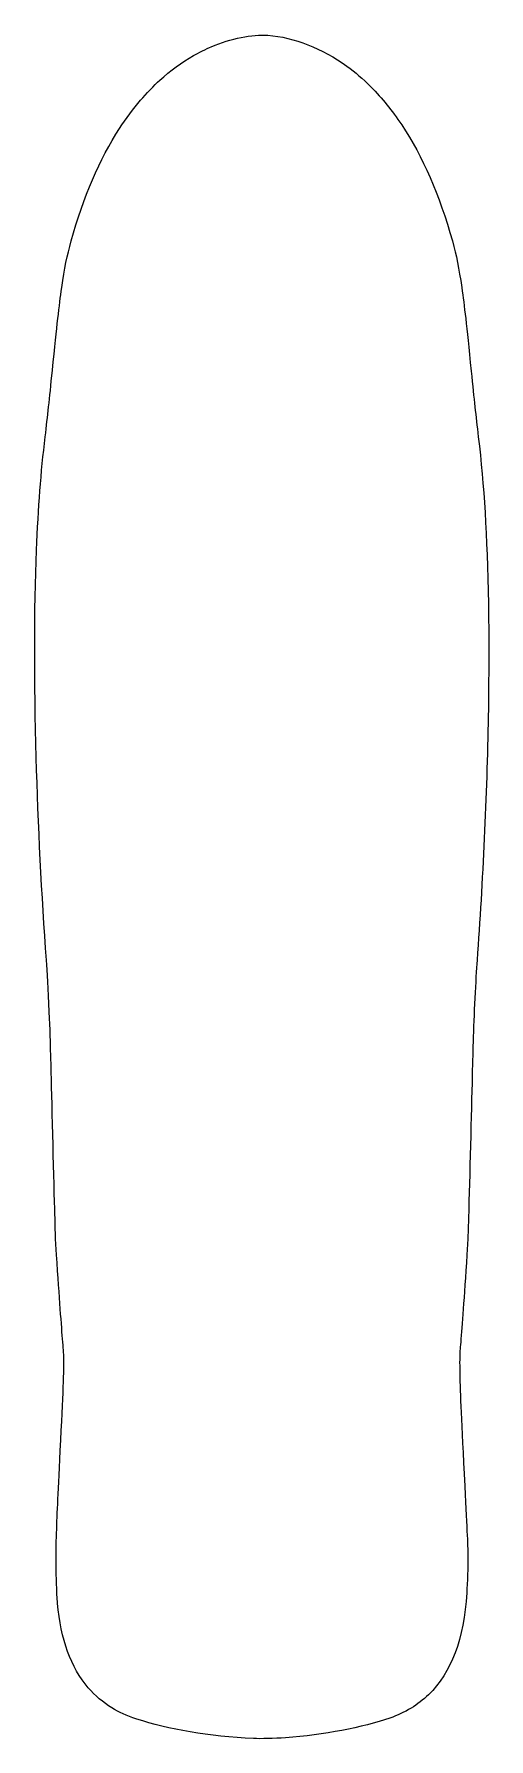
# Model space of a CAD drawing. Extents: x -410 to 408, y -1531 to 1531.
import ezdxf

# ---------------------------------------------------------------- set-up
doc = ezdxf.new("R2010")
doc.units = 0
doc.layers.add('Image', color=7, linetype='CONTINUOUS')

msp = doc.modelspace()

# ---------------------------------------------------------------- linework, layer by layer
at = {"layer": 'Image', "color": 7}
for points in [[(-369.90019, -661.5707), (-371.82514, -632.7707), (-373.24532, -579.0107)], [(371.39029, -578.8507), (369.96545, -632.7707), (368.04141, -661.5707)]]:
    msp.add_lwpolyline(points, dxfattribs=at)
msp.add_lwpolyline([(-15.968929, -1530.5188)], close=True, dxfattribs=at)
for points in [[(-91.648929, 1508.6784), (-56.272229, 1523.673), (-18.253309, 1531.3766), (10.111071, 1529.2975)], [(-123.39974, 1492.8794), (-115.91605, 1497.1817), (-99.493212, 1505.3536), (-91.648929, 1508.6784)], [(10.111071, 1529.2975), (56.950131, 1525.8642), (108.04222, 1505.8831), (152.03106, 1473.7954)], [(-184.27564, 1448.363), (-164.75649, 1466.0441), (-145.18889, 1480.3532), (-123.39974, 1492.8794)], [(152.03106, 1473.7954), (167.87023, 1462.2416), (179.96293, 1451.8138), (195.24987, 1436.5271)], [(-218.68943, 1412.8286), (-209.39127, 1423.6711), (-194.07257, 1439.4886), (-184.27564, 1448.363)], [(-256.61575, 1361.9486), (-245.20794, 1379.5616), (-231.84911, 1397.4831), (-218.68943, 1412.8286)], [(195.24987, 1436.5271), (216.38437, 1415.3931), (232.87353, 1395.1368), (250.74931, 1368.3486)], [(-343.67212, 1159.7857), (-321.55436, 1239.2628), (-292.74128, 1306.1728), (-256.61575, 1361.9486)], [(250.74931, 1368.3486), (288.79468, 1311.3346), (318.68986, 1242.857), (341.83498, 1159.7086)], [(-360.57975, 1075.8686), (-355.46613, 1111.3177), (-351.02217, 1133.3743), (-343.67212, 1159.7857)], [(341.83498, 1159.7086), (349.15988, 1133.394), (353.6128, 1111.2862), (358.72187, 1075.8686)], [(-377.40714, 927.5486), (-368.95574, 1011.229), (-365.46206, 1042.023), (-360.57975, 1075.8686)], [(358.72187, 1075.8686), (363.65573, 1041.6657), (367.01693, 1012.0056), (375.71144, 925.9486)], [(-390.36522, 808.0286), (-385.66283, 847.6249), (-382.97915, 872.3781), (-377.40714, 927.5486)], [(375.71144, 925.9486), (381.14424, 872.1755), (383.8439, 847.2969), (388.50734, 808.0286)], [(-405.88128, 604.0286), (-402.68438, 682.472), (-398.06781, 743.1691), (-390.36522, 808.0286)], [(388.50734, 808.0286), (399.06207, 719.1527), (404.20531, 634.6385), (406.77405, 507.8693)], [(-406.52303, 231.5493), (-410.40088, 368.0369), (-410.17584, 498.6523), (-405.88128, 604.0286)], [(406.77405, 507.8693), (407.65486, 464.4004), (407.47823, 363.4949), (406.42201, 306.7493)], [(406.42201, 306.7493), (403.76631, 164.0717), (396.63384, 8.7068), (386.27395, -132.1307)], [(-388.13183, -132.1307), (-396.58273, -17.2449), (-403.13645, 112.3528), (-406.52303, 231.5493)], [(-383.02074, -225.0907), (-384.88456, -184.1476), (-386.5983, -152.9783), (-388.13183, -132.1307)], [(386.27395, -132.1307), (383.87267, -164.7749), (380.53226, -232.8018), (379.06936, -278.8507)], [(-379.8033, -323.1707), (-381.07137, -271.6458), (-381.50967, -258.2846), (-383.02074, -225.0907)], [(379.06936, -278.8507), (378.96872, -282.0187), (378.38699, -304.9147), (377.77662, -329.7307)], [(-373.24532, -579.0107), (-375.01963, -511.845), (-378.53591, -374.6677), (-379.8033, -323.1707)], [(377.77662, -329.7307), (376.41879, -384.9365), (373.31175, -506.1369), (371.39029, -578.8507)], [(-358.67469, -818.2107), (-361.17833, -788.6658), (-364.54967, -741.6223), (-369.90019, -661.5707)], [(368.04141, -661.5707), (362.71527, -741.295), (359.32235, -788.6434), (356.81681, -818.2107)], [(-356.91634, -845.8907), (-357.14109, -836.4148), (-357.1681, -835.9896), (-358.67469, -818.2107)], [(356.81681, -818.2107), (356.28735, -824.4587), (355.72071, -831.2267), (355.55759, -833.2507)], [(-363.17019, -1013.2507), (-357.94088, -909.6101), (-356.38964, -868.0973), (-356.91634, -845.8907)], [(355.55759, -833.2507), (354.98727, -840.3276), (354.83862, -856.9053), (355.19892, -873.2507)], [(355.19892, -873.2507), (356.12062, -915.0652), (357.8824, -955.0312), (364.18457, -1077.0907)], [(-370.21659, -1168.9307), (-368.83124, -1128.1244), (-367.65438, -1102.1235), (-363.17019, -1013.2507)], [(364.18457, -1077.0907), (368.44577, -1159.6209), (369.61449, -1186.9816), (369.7273, -1206.8507)], [(-370.57297, -1232.1745), (-370.98223, -1220.3076), (-370.78748, -1185.7466), (-370.21659, -1168.9307)], [(369.7273, -1206.8507), (369.8021, -1220.021), (368.78967, -1250.9511), (367.70054, -1268.7707)], [(-369.87408, -1254.6907), (-370.05293, -1248.2667), (-370.36743, -1238.1344), (-370.57297, -1232.1745)], [(-368.11446, -1287.6507), (-368.91963, -1278.5175), (-369.52798, -1267.1224), (-369.87408, -1254.6907)], [(367.70054, -1268.7707), (362.61444, -1351.9855), (340.10694, -1411.971), (299.01608, -1451.8238)], [(-312.7945, -1439.3307), (-344.01127, -1402.7629), (-362.41473, -1352.3031), (-368.11446, -1287.6507)], [(-270.63047, -1475.3441), (-285.89295, -1466.0045), (-301.14416, -1452.9781), (-312.7945, -1439.3307)], [(299.01608, -1451.8238), (279.73285, -1470.5261), (257.55588, -1483.8654), (229.31106, -1493.7509)], [(-225.69935, -1495.5338), (-244.70927, -1489.2094), (-256.98974, -1483.6912), (-270.63047, -1475.3441)], [(-15.968929, -1530.5188), (-95.086142, -1526.5774), (-169.89899, -1514.0979), (-225.69935, -1495.5338)], [(229.31106, -1493.7509), (180.03466, -1510.9973), (111.48439, -1523.9042), (41.631071, -1529.088)], [(41.631071, -1529.088), (21.496621, -1530.5821), (-2.654929, -1531.1821), (-15.968929, -1530.5188)]]:
    msp.add_open_spline(points, degree=3, dxfattribs=at)

doc.saveas('drawing.dxf')
